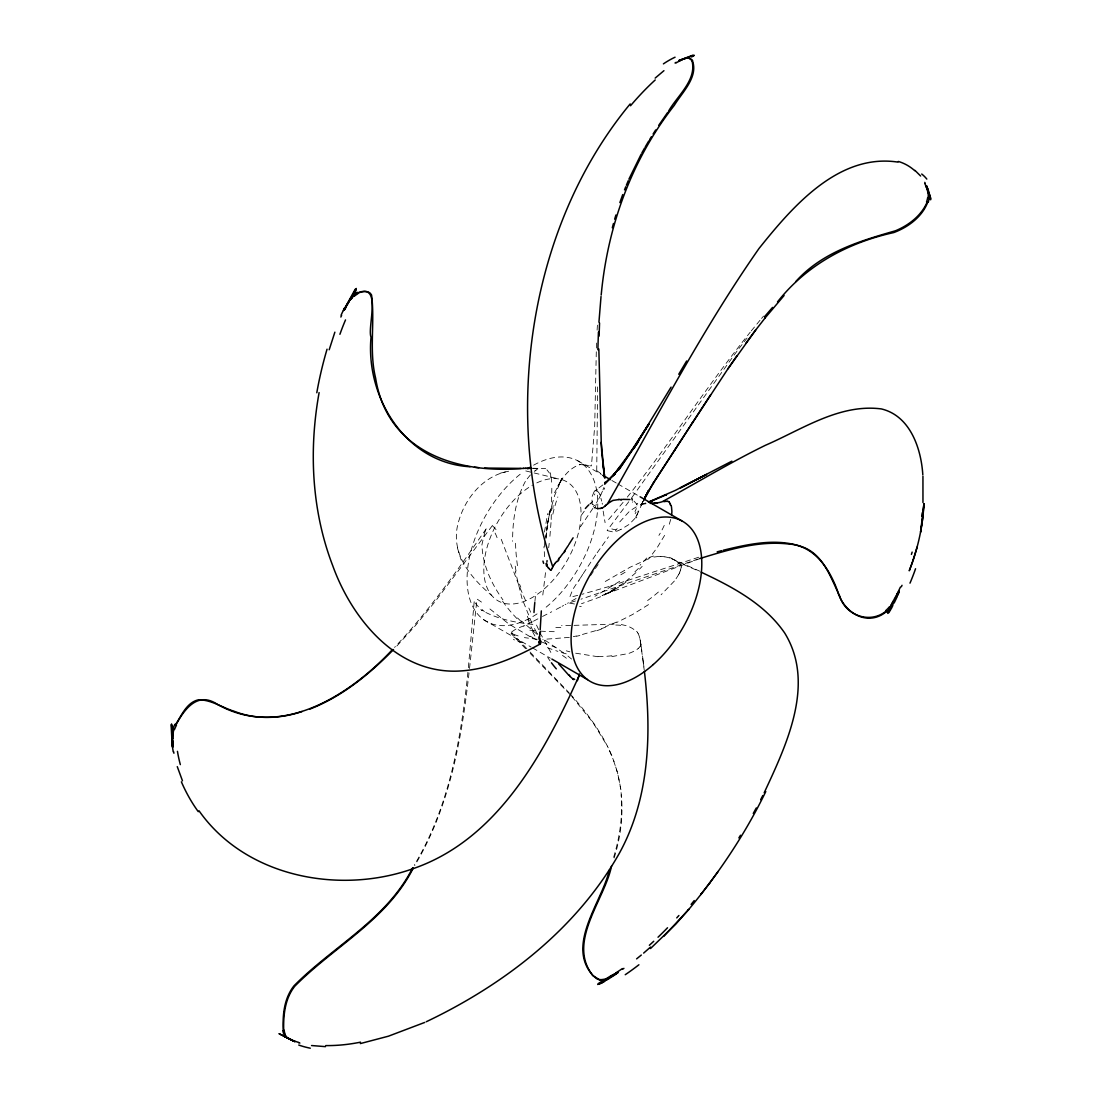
<?xml version="1.0" encoding="UTF-8"?>
<svg xmlns="http://www.w3.org/2000/svg" width="1102" height="1102" viewBox="0 0 1102 1102"><rect width="100%" height="100%" fill="white"/><g stroke="black" fill="none" stroke-linecap="round" stroke-linejoin="round"><path stroke-width="0.75" stroke-dasharray="5 3.75" d="M603.152 511.108L605.094 522.679M640.62 644.271L640.551 642.438L640.978 645.042M596.485 343.039L594.681 426.543L591.554 464.465M596.733 470.664L597.628 384.433M551.014 522.568L549.802 537.79M551.193 519.497L551.895 484.522M597.105 330.145L597.504 323.575M474.177 601.72L468.364 667.812M545.889 538.713L549.03 515.75L547.157 525.902L550.725 508.201L549.003 515.943M546.013 537.073L546.248 534.332L545.765 538.961L547.184 526.219M467.923 672.206C461.091 738.712 449.258 806.898 414.338 865.029M544.471 532.018L547.611 513.67M469.521 668.515L476.973 599.033M542.804 595.011L545.738 570.74M549.195 543.355L548.686 547.777M469.025 672.895C461.697 739.304 449.644 807.311 414.807 865.428M681.188 567.172L680.568 570.051M638.086 511.039L637.906 512.182M591.485 464.892L591.333 465.953M546.454 531.054L548.025 520.929M549.54 513.532L554.65 495.473L562.061 478.199L557.956 486.134L561.152 479.935L558.866 484.439C563.37 476.036 570.12 468.061 579.321 464.741M670.691 519.414L669.134 524.883M614.145 858.003C623.498 828.401 625.068 796.085 615.508 766.345M613.621 857.287C619.765 837.107 622.933 815.824 621.087 794.735M569.982 596.54L572.833 589.405L577.324 582.435M637.535 513.628L635.592 517.527M603.813 487.566L602.959 489.922M484.88 531.853L485.886 529.456M484.949 531.701L481.932 544.677A25.993 20.235 -65.2 0 0 482.015 546.165C482.896 565.67 491.699 584.198 502.953 599.887M602.436 491.258L599.185 498.118M679.879 572.007L679.314 573.302M636.749 515.571L642.962 501.575M554.554 492.704L561.689 479.645L560.656 481.285M642.741 501.975L641.268 504.84L642.714 502.057M643.21 501.038L640.951 505.35L643.141 501.176M600.921 494.729L598.496 499.371M664.602 535.365L657.205 547.598L648.679 559.003M678.708 574.528L675.65 579.349A46.67 45.457 -16.4 0 1 674.452 581.085M525.365 481.422C515.529 499.661 512.554 520.778 512.609 541.275M597.725 500.694L596.485 502.76M583.22 573.619L596.086 554.306M582.779 574.321L580.534 577.847M580.134 578.467L578.922 580.244M592.959 508.297L579.817 527.679M486.161 528.822C457.798 569.954 428.94 611.031 394.544 647.397M597.174 552.777L608.428 536.908M632.052 497.291L737.018 351.083M639.876 646.722L638.21 648.555M628.76 501.727L607.133 530.517M635.014 518.339L629.146 524.4L621.39 529.153M492.36 525.613L435.29 601.389L415.426 625.592L395.59 647.411M738.96 348.535L747.073 338.066M594.074 491.74L591.815 497.264L592.311 504.702M674.383 581.029L661.09 594.777M627.327 497.098C669.975 443.39 707.332 385.7 750.242 332.184M619.737 521.921L629.71 510.997L638.885 505.267M751.288 330.889L760.518 319.663M623.085 502.36L607.023 521.398M761.551 318.437L763.576 316.067M642.163 566.387L639.477 569.169M530.393 474.934L526.136 480.155A25.993 17.109 -79.4 0 0 525.447 481.519M635.95 572.627L625.523 581.594M511.796 631.818L516.466 628.691L523.533 625.95M534.429 471.353L537.666 468.873M597.312 489.329L594.584 491.203L604.833 483.434M535.531 470.499L535.916 470.196M534.98 470.926L535.724 470.347M623.236 583.33L602.739 595.989L581.484 603.703M648.527 604.612L632.644 614.461L616.721 622.492M605.26 581.498L629.986 567.282L649.34 558.397M610.343 591.939L608.497 593L618.332 587.435L604.543 594.474L616.28 589.377L602.105 595.493L698.31 559.113M576.084 598.496L567.53 603.304M565.147 604.626L565.932 604.185M563.604 605.466L562.089 606.293M560.615 607.092L553.025 611.1M533.492 621.197L538.52 618.539M532.28 621.845L524.869 625.44M542.501 616.459L551.73 611.762M620.302 529.69L621.17 529.263M620.082 529.8L616.459 531.357M508.642 471.229C484.439 475.527 466.27 496.644 459.272 519.386C448.61 550.711 468.873 576.194 491.74 595.507M605.632 627.121L601.251 628.746M645.373 503.104L640.565 504.73L645.634 503.104M595.631 630.688L579.79 635.22M698.255 559.045L581.029 599.171M575.354 600.989L569.018 602.973M698.668 557.226L609.929 586.236M609.186 586.471L582.063 594.267M577.71 595.383L571.924 596.788M640.909 504.592L642.576 504.193M641.433 504.454L646.103 503.71M500.556 473.089L507.443 471.518M576.498 635.978L573.302 636.653M653.941 557.047L659.313 556.386M569.307 637.397L542.776 639.422M580.093 464.589L585.258 464.961M611.885 656.599L628.526 653.5A46.67 40.03 58.6 0 0 630.248 652.88L634.78 650.938A26.365 22.274 58.4 0 0 635.785 650.359L636.791 649.684A26.214 21.654 33.2 0 0 638.099 648.513M574.032 625.357L615.798 624.09M570.795 625.454L561.565 625.592M532.555 468.281L545.655 468.474M532.858 468.336L538.299 468.405M660.801 556.386L664.837 556.799M537.17 639.256L524.359 637.617M597.904 656.723L574.349 652.99M612.395 531.811L607.519 530.668M574.473 603.992L569.445 603.083M532.858 624.421C515.268 622.589 497.222 619.09 481.698 610.274M589.735 465.719L590.713 465.857M588.564 465.54L585.589 465.016M621.239 624.531L627.066 625.853A16.502 16.323 75 0 1 628.553 626.432L632.3 628.36A22.329 22.012 -89.7 0 1 633.085 628.884L636.46 631.446M525.792 470.94L532.445 472.551M534.112 472.951L559.017 478.984M569.872 651.833L566.304 650.827M669.823 557.984L665.746 556.965A22.329 14.739 23.4 0 0 664.85 556.951M518.16 635.895L514.235 634.587M556.014 647.508L552.019 646.048M511.493 633.609L512.334 633.898M675.554 560.656L676.642 561.345A20.552 17.88 -89.3 0 1 676.986 561.621L698.778 571.111M546.95 644.091L542.28 642.177M671.504 558.576L700.045 571.291M536.881 639.849L532.858 638.017M529.979 636.625L509.041 624.131L488.117 607.546M577.696 460.746L601.472 474.48M611.872 480.486L616.335 483.048M617.809 483.916L638.623 495.928M483.502 619.586L531.054 647.039M532.542 647.907L550.38 658.197M593.248 506.465L594.873 507.788M597.188 490.762L599.268 493.241L600.81 497.801M477.359 599.254L483.241 603.317M563.508 652.88L542.46 638.444M600.755 473.516L597.022 470.885M634.022 501.135L636.86 504.317L638.099 508.187M536.977 634.256L521.535 621.018M677.675 562.089L680.568 564.871M567.957 656.062L571.566 659.065M492.677 525.888L497.181 530.861M530.214 653.417L570.795 695.307M525.613 648.72L511.094 633.471M530.007 651.998L569.1 692.759M526.852 648.72L511.383 632.19M546.964 469.851L549.471 473.102M571.773 696.409L592.931 722.471L607.381 746.123M570.106 693.861C586.884 712.471 602.257 732.844 611.968 756.11M475.141 602.946L480.775 609.558A25.993 18.982 -44.8 0 0 481.684 610.301M550.848 652.439L541.151 634.793M536.77 632.961L534.208 627.92M638.141 633.554L638.43 634.16A21.944 21.048 46 0 1 639.449 636.997L639.876 638.513A20.552 11.805 81.3 0 1 639.904 639.022M538.63 629.6L535.393 622.699M531.867 623.085L521.852 598.055L515.323 571.208M530.668 612.189L528.85 608.056M609.323 750.242L614.076 761.578M520.048 587.889L526.549 602.753M518.711 584.79L500.046 536.151M613.635 760.793L617.547 772.709L620.908 789.735M457.399 547.832L461.201 560.147M601.651 501.093L600.907 498.228M602.174 503.159L602.436 504.234M639.986 638.995L640.551 642.383L640.179 639.876M551.165 477.194L551.84 483.792M640.358 640.896L644.202 669.961M641.171 646.351L642.383 654.808M642.535 655.952L642.976 659.382M643.058 660.029L643.224 661.324M643.306 661.985L644.023 667.908M544.622 556.648L543.933 546.592M589.694 504.013A111.026 15.4 -63.1 0 1 591.071 502.787M584.253 511.232A207.947 35.347 -42.1 0 1 580.12 516.907M592.463 501.355A205.964 51.078 -33.8 0 1 590.713 503.986M604.695 488.007A156.897 22.26 -50.7 0 1 604.268 489.26M579.308 464.824A25.993 11.929 -76.7 0 1 580.093 464.645M552.832 514.235A169.887 91.108 72.5 0 1 557.86 496.947M548.796 514.717A179.598 105.296 66 0 1 549.719 510.846M517.472 565.684A169.887 152.916 75.9 0 1 515.502 541.371M516.025 571.098A179.598 169.157 72.1 0 1 515.199 565.973M534.897 635.992A39.824 6.832 65.9 0 1 530.641 627.851M537.308 633.347A16.502 3.402 57.3 0 1 537.817 634.38M534.911 601.403A111.026 34.809 -84.3 0 1 535.916 592.477M544.925 541.495A205.964 62.635 -77.4 0 1 544.319 546.757M553.066 505.487A156.897 5.441 -85.6 0 1 552.873 508.986M550.408 472.827A27.385 18.169 -19.6 0 1 550.614 477.262M595.039 508.904A169.887 17.963 -88.4 0 1 597.298 500.597M594.419 494.977A179.598 18.954 85.2 0 1 594.86 493.889M594.681 505.653A39.824 13.32 -17.3 0 1 592.904 504.468M594.956 507.939A16.502 6.529 -42.1 0 1 594.804 507.857M632.452 501.796A111.026 27.233 -40.4 0 1 632.465 502.319M636.322 508.504A207.947 48.336 -12.2 0 1 634.972 511.562M636.019 512.196A205.964 49.7 -2.6 0 1 635.124 513.628M636.818 517.127A156.897 26.503 -20.2 0 1 636.364 517.899M615.866 529.704A27.385 16.213 53.2 0 1 611.817 528.932M516.921 618.539A169.887 156.828 -20.5 0 1 502.044 600.48M521.067 621.418A179.598 162.462 -6.2 0 1 517.568 617.96M562.475 655.428A39.824 19.244 37.5 0 1 566.373 658.225M550.05 660.883A111.026 70.845 85.7 0 1 547.708 657.426M533.134 631.102A207.947 55.692 70.7 0 1 527.858 619.668M529.359 620.867A205.964 23.721 68.1 0 1 526.508 614.434M520.819 587.228A156.897 64.288 70 0 1 519.51 584.184M495.073 533.065A27.385 19.326 87.8 0 1 497.167 537.983M579.101 580.258A25.993 9.67 -49.4 0 1 578.178 581.539M590.493 575.74A169.887 11.447 -58.1 0 1 598.138 564.5M615.302 531.068A179.598 24.85 -63 0 1 617.161 528.602M636.529 504.606A39.824 11.158 14.4 0 1 637.727 503.256M664.244 525.406A111.026 61.395 -26.6 0 1 658.913 535.393M646.722 558.011A207.947 155.974 4.3 0 1 640.069 565.188M638.457 568.425A205.964 163.799 17.4 0 1 634.89 571.8M626.143 581.939A156.897 104.139 -3 0 1 623.87 583.702M581.277 606.486A27.385 23.541 -53.3 0 1 579.583 606.555M554.237 631.68A169.887 99.91 -11.3 0 1 539.581 631.074M534.842 630.688A169.887 99.91 -11.3 0 1 529.332 630.11M560.822 627.479A179.598 90.226 -8.3 0 1 555.656 627.437M615.784 625.054A39.824 37.289 -6 0 1 621.101 625.399M636.557 631.322A8.761 7.852 58.5 0 1 637.645 632.452M637.507 632.576A5.538 4.683 56 0 1 638.127 633.567M611.844 655.759A111.026 96.37 -77.6 0 1 597.931 656.434M566.249 653.858A207.947 161.87 55.2 0 1 555.766 650.648M552.006 649.381A205.964 142.957 46.4 0 1 546.826 647.439M532.982 637.59A156.897 134.444 61.7 0 1 530.103 636.198M640.827 644.381A3.774 2.851 -88.4 0 1 640.055 646.874M482.056 609.489A27.385 4.959 43.4 0 1 484.343 611.596M524.855 625.592A25.993 14.285 -40.4 0 1 523.505 626.101M619.682 581.264A169.887 25.015 -28.7 0 1 594.956 596.265M625.137 572.241A179.598 6.874 -29.9 0 1 619.283 575.726M648.954 557.708A39.824 33.68 45.5 0 1 653.527 556.055M659.395 556.593A16.502 10.813 20 0 1 660.869 556.606M669.782 557.598A8.761 3.361 20.7 0 1 671.407 558.163M671.256 558.507A5.538 1.584 20.3 0 1 672.316 558.948L672.923 559.224A21.944 11.64 14.6 0 1 675.333 560.615M680.513 570.023A26.214 25.787 56.2 0 1 679.838 571.993M679.287 573.288A26.365 25.801 -20.9 0 1 678.68 574.514M658.39 592.036A111.026 92.155 -33.7 0 1 646.309 601.43M616.528 622.038A207.947 206.501 -49.1 0 1 605.466 626.666M601.389 629.104A205.964 205.303 22.3 0 1 595.755 631.047M579.859 635.482A156.897 152.172 -21.6 0 1 576.539 636.24M680.65 564.789A3.774 3.265 -56.6 0 1 681.408 567.103M522.761 642.7A27.385 14.119 12 0 1 513.422 639.477M533.588 465.182A92.416 53.364 -60 0 1 597.559 497.649A92.416 53.364 -60 0 1 544.03 608.869M537.087 613.883A92.416 53.364 -60 0 1 467.441 586.884A92.416 53.364 -60 0 1 523.119 471.987M536.784 482.896A68.737 39.686 -60 0 1 572.985 548.81A68.737 39.686 -60 0 1 489.619 592.614A68.737 39.686 -60 0 1 532.418 485.183"/><path stroke-width="1.5" d="M598.841 348.976L601.265 443.431L604.406 475.293L602.918 464.961M173.014 743.464L173.014 741.095M173 745.035L172.849 747.073L172.201 736.095A20.8 15.662 -59 0 1 172.656 732.334L172.491 728.326M597.863 349.747L598.427 332.101M928.504 195.123L928.352 197.203M599.075 336.151L599.557 322.982M922.966 502.567L922.939 476.229M598.937 322.225L601.031 296.479M922.76 517.857L920.597 532.142L923.903 503.697C922.884 526.701 917.677 549.388 909.246 570.795L912.608 561.676M541.33 610.921L540.173 629.917M172.311 736.136L172.573 747.087L172.188 744.787A115.765 88.752 -55.5 0 0 173.276 751.853M922.842 516.797L923.903 503.697M540.021 631.942L539.498 637.328M928.628 197.961L928.738 194.765M605.177 482.153L604.805 484.26M921.823 516.315L922.195 512.829M601.196 295.005C607.546 226.516 631.666 159.625 674.328 105.296C682.124 92.306 698.475 77.236 692.428 60.638M171.113 724.785L172.174 744.69M539.346 638.554L539.181 639.794M546.909 561.937L547.074 560.615M546.385 565.822L546.73 563.26M538.919 641.584L538.699 642.989M671.559 515.006L671.848 512.43A46.67 30.773 -0.9 0 0 671.876 511.039L671.517 507.182A26.365 17.88 -0.5 0 0 671.338 506.259L670.994 505.322M319.112 392.601C308.725 450.139 311.618 510.667 332.68 565.56C351.538 618.002 395.425 672.316 456.021 671.159C485.899 670.429 514.042 658.293 539.911 644.16M579.376 673.956L579.073 675.319M578.977 675.746L577.503 679.893M578.77 676.545L569.803 695.941M612.299 227.728L613.483 223.458M329.195 349.761L334.87 332.17M614.654 219.188L615.922 215M887.771 612.106L890.815 605.535M173.413 729.841L172.973 738.657M917.139 547.033L912.952 560.656L913.282 559.609M899.204 591.636L893.763 601.761L899.08 591.071M899.149 591.829L897.772 595.273M927.719 202.258C922.071 216.942 908.144 227.191 893.791 232.563C848.54 242.509 806.568 264.879 777.502 301.92M611.527 866.062C604.791 899.384 567.117 941.714 592.201 974.691M356.304 289.688L354.996 292.471M619.861 202.616L622.713 194.599M173.937 729.372L172.807 733.064A20.842 15.387 -55.9 0 0 172.449 736.108M927.237 201.928C921.506 215.51 908.792 225.29 895.444 230.786C859.257 241.159 821.665 252.468 795.63 281.726M609.31 870.153C602.133 901.835 565.381 944.979 592.959 975.518M624.517 189.902L625.729 186.775M626.363 185.26L628.264 180.7M552.791 566.91C502.815 417.713 526.384 229.381 630.192 103.919M552.805 566.855L553.521 565.354M552.102 568.246L551.84 568.839A21.944 5.042 81.6 0 1 551.289 569.789L551.234 569.762A5.538 1.474 64.9 0 1 550.821 569.899M340.862 317.045L341.606 315.392M897.138 596.705L894.19 602.904M628.898 179.171L641.199 154.128M901.326 586.815L902.028 585.3M552.928 566.621L553.3 565.808M569.486 696.588C536.013 767.02 491.244 841.542 413.539 868.514C339.898 894.989 245.65 877.316 199.007 810.783M349.72 300.047L343.507 310.502L355.257 289.165M344.65 307.789L344.664 307.733A115.765 83.339 -74.1 0 0 341.124 315.089M764.168 792.806C786.525 744.773 815.866 683.557 784.665 632.975C764.664 603.896 732.431 586.856 701.23 572.227M898.047 593.716L887.73 613.387M175.494 724.689C181.568 715.515 186.486 702.718 198.167 699.853C211.088 699.495 222.273 707.691 234.299 711.313C255.94 719.813 280.28 718.917 302.1 711.506M765.794 791.567C745.255 833.87 718.959 873.211 688.874 909.302L688.089 910.197M760.656 799.694L762.777 795.561M644.229 499.11L648.651 490.514L643.678 500.184M890.981 605.218L891.945 603.359M892.868 605.508L892.468 606.279M644.147 499.289L648.472 490.969L643.954 499.592M643.871 499.785L653.761 482.4L647.632 492.429M892.069 603.125L893.694 600.053M892.317 606.555L891.532 608.042M344.967 308.353L349.844 300.102M891.477 608.139L891.022 608.993M175.962 724.882C184.323 709.261 197.616 690.94 217.438 704.385C280.335 739.897 349.486 695.761 392.505 649.519M890.609 609.75L888.763 612.753M753.272 813.441L756.289 807.959M354.114 294.055L353.714 294.785A19.822 10.345 -62.8 0 1 357.447 292.347M354.169 293.972L354.624 293.146M894.287 598.978L894.934 597.821M606.596 504.702L607.271 504.179C656.393 418.14 702.194 329.787 759.002 248.501C792.31 206.845 838.457 152.999 898.006 162.118M641.874 152.875L644.615 148.026M895.375 597.036L896.188 595.617M352.764 296.466L351.869 297.705M352.268 297.333L351.4 298.821M896.477 595.135L897.483 593.441M645.304 146.814L648.761 140.973M356.318 288.449L344.113 310.213M678.749 374.253L686.656 360.988M671.063 387.133L633.168 449.23M897.579 593.262L898.171 592.325M649.629 139.568L651.365 136.758M568.742 544.719L573.095 537.817M648.486 424.614L633.788 448.115L649.257 423.526L618.938 469.741M412.74 867.742C386.513 919.743 333.176 946.15 293.986 985.822C284.123 998.288 282.484 1014.97 283.283 1030.301M413.209 868.142C387.022 920.046 333.878 946.604 294.757 986.262C284.881 998.674 283.283 1015.245 283.696 1030.535M738.85 837.919L740.53 835.233M568.164 545.655L564.21 551.634M653.1 134.003L655.69 129.953M657.054 477.276L653.458 482.883L675.374 449.106M710.625 394.792L692.387 422.892L728.036 368.66L755.641 330.063L745.902 343.163M674.906 449.864L692.579 422.576L656.751 477.758M892.152 604.695L889.851 607.932M345.615 308.161L344.223 310.075M658.762 125.297L667.674 112.432M619.42 468.763L638.499 441.475L613.015 475.788L619.586 467.799L619.048 468.46M727.83 368.95L737.045 355.588M563.108 553.218L559.885 557.557M668.597 111.137C677.22 95.819 697.304 79.854 691.891 60.39M891.559 605.094L889.948 607.202M709.137 883.708L718.132 871.462M540.049 644.009L540.366 643.623A21.944 7.659 52.1 0 0 540.917 642.618L540.944 642.301A5.538 2.232 34.9 0 0 540.944 641.736M709.922 882.661L700.776 894.59L701.506 893.653M540.283 643.72L540.324 643.664A20.552 1.377 -59.1 0 1 540.159 643.72M755.38 330.435L765.311 317.679M559.058 558.59L558.177 559.678M691.119 904.411L694.232 900.582M764.995 318.079L784.087 295.515M619.586 467.799L613.497 475.169L620.123 467.179M764.499 316.729L772.543 307.43M556.785 561.304L555.752 562.475M613.979 474.59L614.93 473.557L604.957 483.544L615.398 473.116L605.329 483.131M555.504 562.75L555.009 563.301M352.048 297.168L353.728 295.556M663.721 936.397L688.874 909.302L675.815 924.096L650.497 948.547M393.524 649.533C369.514 674.107 342.143 696.505 309.827 709.109M352.309 297.264L354.513 295.35M655.18 78.09L663.941 70.68M650.524 947.086L643.637 953.092M618.07 972.487L614.875 974.843M617.947 972.598L608.497 978.053A20.8 10.593 -44.8 0 1 605.425 979.182L603.428 979.761M598.248 983.604L610.894 975.821M886.559 611.431C867.522 627.548 843.237 612.547 837.437 590.686C829.379 568.522 814.13 545.256 788.054 543.947C757.845 540.6 728.133 549.912 699.577 558.618M606.252 504.978L605.136 505.914M641.309 955.048L636.612 958.864M886.132 611.073C870.291 624.187 845.496 615.77 839.683 595.975C830.522 577.462 823.497 554.141 801.857 546.702C776.304 537.776 748.671 544.126 723.229 550.242M610.728 501.493L607.367 504.096M622.492 969.347L623.925 968.355M618.126 972.074L608.579 978.121M614.558 975.063L608.442 979.017M686.367 58.117L678.873 60.527L692.841 55.183M616.018 973.645L597.711 984.499M607.326 979.706L606.224 980.367M605.425 980.835L603.813 981.786M693.833 55.844L692.373 56.505M657.219 502.953A21.944 1.86 -11.5 0 0 660.318 502.292L661.668 501.92A20.552 18.128 -33.4 0 1 662.137 501.782C696.395 483.02 730.227 462.468 765.477 445.263C802.187 429.353 839.628 403.47 881.38 408.925C910.183 415.812 921.162 448.418 922.815 474.797M603.731 981.841L602.243 982.695M675.03 62.993L676.077 62.387M602.16 982.75L599.199 984.265M611.073 975.725L612.905 974.705M613.263 974.512L614.93 973.617M615.467 973.328L617.988 972.143M731.866 461.173L675.347 490.39L648.568 502.016M680.926 487.607L706.534 474.452L680.347 487.897M357.337 293.049C382.752 282.098 367.062 326.867 371.016 337.24C365.478 397.574 405.798 463.074 470.044 466.752M357.861 293.228C362.007 291.355 369.225 289.895 371.567 295.047C375.093 322.445 368.908 350.78 375.617 378.096C387.339 452.481 458.418 474.328 523.767 468.336M426.254 1021.747C504.096 984.678 576.732 928.931 619.572 852.865C649.849 797.6 651.613 732.444 644.394 671.27M680.816 59.99L694.136 55.196M665.553 495.129L666.503 494.702L651.764 500.942M424.697 1022.449L388.455 1036.183L360.34 1043.58M692.07 56.615L691.285 56.918M606.086 979.251L603.235 980.05M648.458 502.099L652.866 500.528M689.177 57.676L688.461 57.924M681.546 60.114L679.149 60.665L686.243 58.048A20.8 10.979 -75.8 0 1 688.406 58.075L690.389 58.847A19.836 10.965 -51.1 0 1 692.524 60.541M717.168 551.854L721.714 550.642M612.946 500.418L617.781 499.716M657.178 502.856L656.516 502.994A5.538 1.997 -11.5 0 1 655.359 503.187M664.561 501.493L663.652 501.617M664.671 501.479L667.275 501.286M600.728 508.463L598.111 508.504M618.635 499.633L619.696 499.55M620.481 499.495L621.79 499.399M650.18 503.394L652.701 503.283M653.913 503.256L653.183 503.27M622.809 499.344L629.986 499.537M521.026 468.391L484.604 468.061M523.257 468.364L526.164 468.309M525.323 468.35L531.439 468.281M527.362 468.336L530.365 468.322M325.476 1046.638L311.549 1045.536M474.452 467.276L478.819 467.675M597.587 508.463L596.719 508.325M599.557 979.733L593.138 975.807M298.628 1042.726L299.882 1043.084M284.536 1034.337L285.473 1035.908A20.8 13.995 -45.1 0 0 287.374 1037.822L294.799 1041.514L279.481 1033.896M295.019 1041.652L290.625 1039.723M278.999 1033.69L292.843 1040.619M294.661 1041.486L293.945 1041.156M286.561 1037.561L287.402 1037.974A20.842 13.362 -45.1 0 1 285.969 1036.362L284.633 1034.089M286.148 1037.354L285.266 1036.913M285.198 1036.872L284.412 1036.486M284.344 1036.445L283.517 1036.032M289.068 1038.924L290.818 1039.654L287.47 1038.001L288.641 1038.676M602.959 475.334L610.384 479.618M640.11 496.782L681.711 520.805M551.868 659.051L587.531 679.645M550.297 569.706L548.768 568.439M572.833 678.887L569.899 676.325M914.936 170.369L920.611 176.003M603.359 475.361L604.902 478.254M568.797 675.25L558.59 663.776M592.38 975.022L596.664 978.728L599.943 980.05A19.836 12.618 -67.9 0 0 603.193 980.339M669.189 502.03L670.415 503.931M547.143 566.153L548.438 568.081M924.771 182.367L925.184 183.18M927.374 188.538L928.366 192.327L926.52 185.811M926.383 185.563L927.498 188.098M539.291 638.072L540.614 640.854M929.909 198.759L926.548 187.767A115.765 44.741 -69.8 0 0 924.881 183.731M546.716 565.257L546.082 563.549M926.148 185.811L927.126 187.147M182.464 780.795L177.27 766.634M926.686 186.761L930.639 199.806M927.925 189.213L926.878 187.092M927.994 189.392L929.385 193.442M929.689 194.42L929.964 195.329M930.019 195.509L930.35 196.666M930.57 197.451L930.914 198.87M926.52 187.657L926.286 186.624M172.146 725.212L172.477 728.091M173.62 751.688L173.909 753.231M604.571 476.229L601.747 453.005M172.628 744.608L171.554 723.918M601.706 451.875L601.21 442.233L601.265 443.431M558.866 559.871A26.214 10.262 -46 0 1 557.433 561.565M559.499 557.681A26.365 4.325 -48.9 0 1 558.714 558.686M565.119 551.055A46.67 7.893 -50.4 0 1 563.976 552.694M585.369 508.49A111.026 15.4 -63.1 0 1 588.812 504.84M553.92 565.064A3.774 0.771 -50.8 0 1 554.953 563.535M676.105 62.883A115.765 63.2 -77.4 0 1 680.816 60.417M663.404 63.875A157.063 85.129 -76.9 0 1 675.058 57.208M630.509 105.764A233.5 104.649 -67 0 1 655.208 79.964M686.367 58.186A20.842 11.736 -75.4 0 1 688.282 58.158L689.728 58.544A19.822 10.221 -58.3 0 1 691.698 60.624M543.672 563.384A39.824 21.337 -68.7 0 1 542.955 561.083M547.129 565.533A16.502 5.303 -89.8 0 1 546.826 564.816M548.796 568.26A22.329 8.127 -89.6 0 1 548.479 567.888M550.876 570.037A8.761 2.548 70.9 0 1 550.394 570.023M551.964 568.315A20.552 4.89 -34.5 0 1 552.061 568.122M539.401 637.851A22.329 3.678 56.2 0 1 539.718 638.526M540.159 640.661A8.761 3.113 40.4 0 1 540.559 641.543M349.678 299.992A20.8 14.312 -74 0 1 352.02 297.099M316.797 392.767A233.5 135.078 -72.6 0 1 327.046 349.196M339.912 334.292A155.602 98.739 -72.8 0 1 345.518 319.911M539.704 640.992A26.214 7.259 87.6 0 1 539.388 642.797M539.401 636.281A26.365 1.887 -85.1 0 1 539.264 637.411M540.435 632.011A46.67 2.741 -86.4 0 1 540.242 634.339M533.988 612.492A111.026 34.809 -84.3 0 1 534.814 602.463M354.527 296.025A19.836 9.477 -56 0 1 357.737 293.876M349.94 300.226A20.842 14.67 -71.1 0 1 351.937 297.843M598.014 508.628A22.329 9.436 -39.9 0 1 597.491 508.573M601.802 507.994A8.761 4.987 -58.8 0 1 600.783 508.27M601.761 508.256A5.538 3.347 -65.3 0 0 602.574 507.857L603.042 507.526A21.944 9.284 -52.8 0 0 605.136 506.025M606.155 504.95A20.552 12.342 -20.9 0 1 606.513 504.647M928.297 192.423A20.8 8.169 -67 0 1 928.421 195.219M927.705 197.478A19.822 10.992 -54.9 0 1 926.52 202.01M898.378 161.457A233.5 99.125 -58.3 0 1 914.729 170.686M921.713 174.033A155.602 64.577 -62.7 0 1 926.81 179.075M618.346 499.454A26.365 4.477 -18 0 1 619.186 499.385M620.715 499.881A46.67 7.025 -19 0 1 621.79 499.798M631.694 498.132A111.026 27.233 -40.4 0 1 632.286 500.101M610.88 501.63A3.774 1.598 -33.5 0 1 612.919 500.515M929.096 197.781A19.836 12.742 -52.5 0 1 928.27 202.203M928.628 192.216A20.842 8.816 -68.7 0 1 928.917 194.572M579.018 675.113A20.552 4.463 -84 0 1 578.922 675.512M172.67 729.813A19.822 11.268 -65.4 0 1 174.901 724.331M198.291 811.692A233.5 160.616 -68 0 1 181.375 781.814M180.329 764.609A155.602 111.812 -63.5 0 1 177.45 751.344M574.693 679.438A26.214 6.943 56.4 0 1 573.729 678.791M573.536 679.631A26.365 9.946 69.2 0 1 572.861 679.135M569.886 675.815A46.67 18.582 68.5 0 1 568.797 674.741M556.303 668.845A111.026 70.845 85.7 0 1 551.441 662.798M577.586 680.223A3.774 1.777 -88.2 0 1 577.076 680.774M174.543 729.414A19.836 9.408 -63.4 0 1 176.472 725.185M652.081 503.49A22.329 0.744 -2 0 1 652.536 503.476M655.621 502.774A8.761 2.356 -9.3 0 1 654.34 502.87M893.653 601.747A20.8 8.003 -54.3 0 1 891.477 605.039M889.493 606.72A19.822 12.081 -55.2 0 1 885.898 610.453M912.139 552.102A233.5 115.806 -49.8 0 1 911.423 554.416M915.555 568.742A155.602 69.219 -52.4 0 1 909.99 583.151M900.362 587.146A115.765 40.622 -56 0 1 897.097 593.937M670.002 503.958A26.214 16.227 16.9 0 1 670.65 505.322M667.247 501.382A3.774 2.714 -30 0 1 669.272 501.947M890.182 608.318A19.836 13.472 -60.4 0 1 886.766 611.899M894.094 601.885A20.842 8.1 -57 0 1 892.331 604.805M284.247 1034.668A19.822 12.301 -64 0 1 282.801 1030.673M360.506 1042.161A233.5 165.107 -55.8 0 1 325.765 1045.591M310.296 1048.195A155.602 107.101 -50.5 0 1 298.766 1045.054M298.807 1042.451A115.765 75.928 -42.1 0 1 293.339 1040.577M284.936 1033.745A19.836 10.8 -68.7 0 1 284.151 1030.177M603.497 979.32A19.822 12.659 -59.4 0 1 599.626 979.54M678.901 915.5A233.5 145.161 -47.8 0 1 676.752 917.897M667.523 927.774A233.5 145.161 -47.8 0 1 658.032 937.223M653.748 941.26A233.5 145.161 -47.8 0 1 649.353 945.282M638.898 964.773A155.602 88.146 -46.6 0 1 625.247 974.705M622.382 968.562A115.765 54.508 -44.3 0 1 616.004 972.832M608.538 978.356A20.842 10.125 -46.9 0 1 606.017 979.471M527.762 468.736A92.416 53.364 -60 0 1 530.09 467.234M653.362 664.492A92.416 53.364 -60 0 0 682.648 521.329A92.416 53.364 -60 0 0 573.315 618.277A92.416 53.364 -60 0 0 653.362 664.492"/></g></svg>
